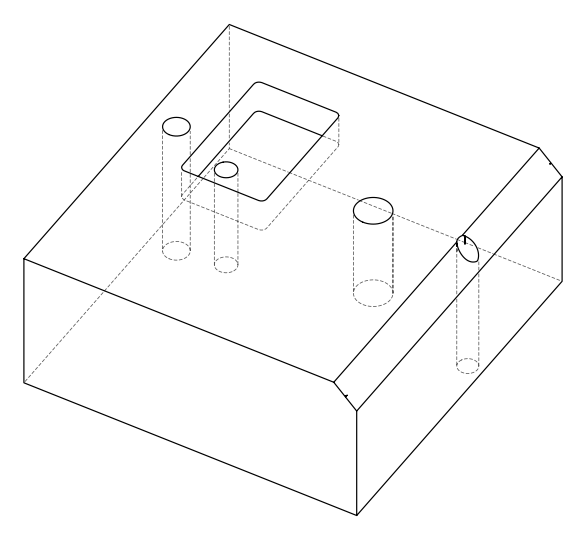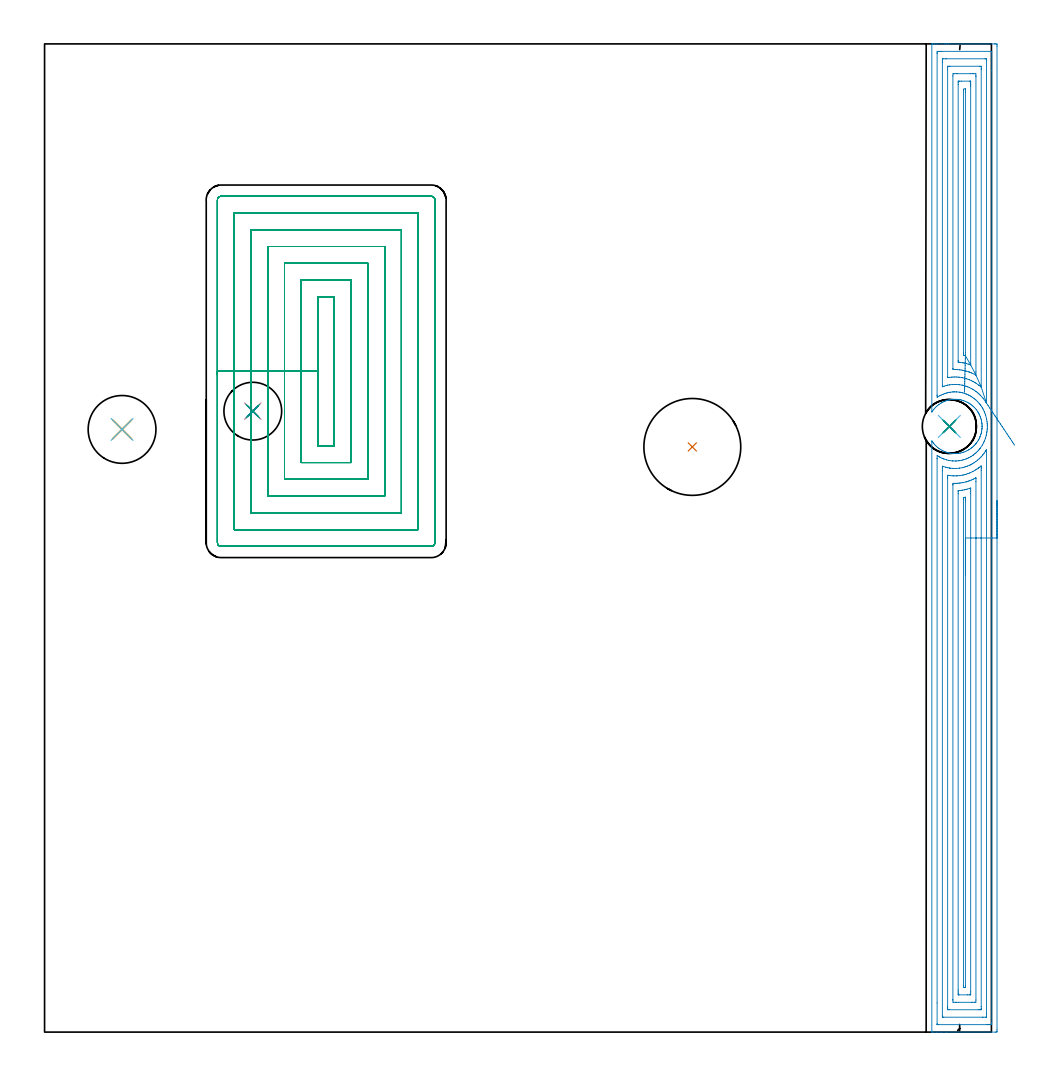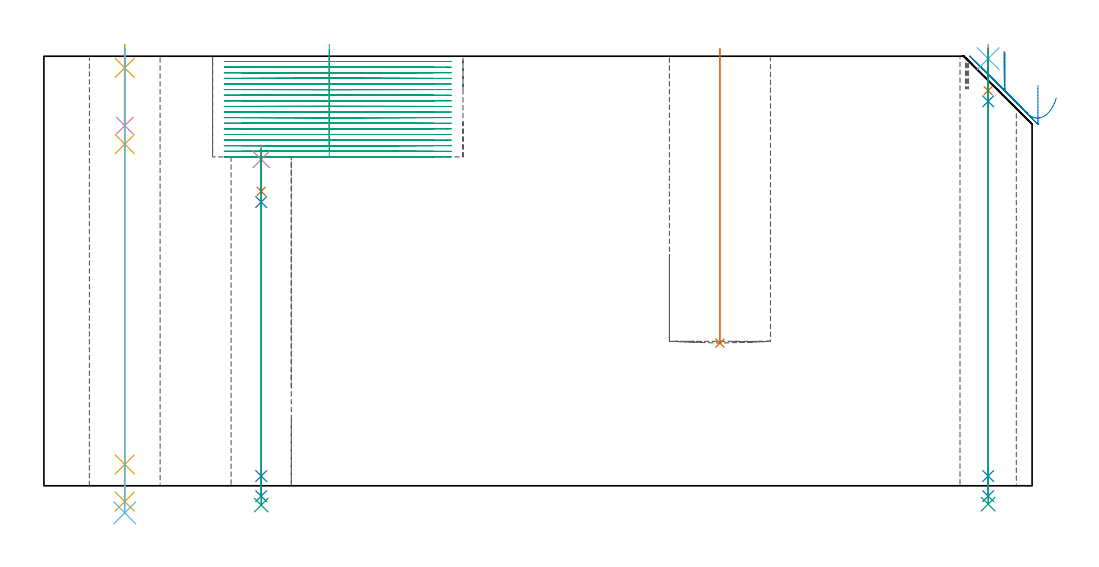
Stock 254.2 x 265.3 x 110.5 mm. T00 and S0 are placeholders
(PLAN: 15 operations, 12 tool changes, 70 min)
(1 INDEXABLE_INSERT_DRILL_BLIND_HOLE_FROM_SOLID | STEP1POCKET | NXT0302_023 | 0.3 min | 39000 mm3)
(2 AREA_MILL | FG_CHAMFER_SURFACE | UGT0205_001 | 14.78 min | 40595 mm3)
(3 MILL_RECTANGULAR_POCKET | POCKET_RECTANGULAR_STRAIGHT | NXT0201_008 | Follow Part, ap 1.5, ae 75% | 51.84 min | 166480 mm3)
(4 SPOT_DRILL | STEP1HOLE | NXT0321_9005460120000 | 0.04 min | 5 mm3)
(5 SPOT_DRILL_1 | STEP1HOLE_1 | NXT0321_9005460120000 | 0.05 min | 175 mm3)
(6 SPOT_DRILL_2 | STEP1HOLE_2 | NXT0321_9005460120000 | 0.03 min | 0 mm3)
(7 DRILL_BLIND_HOLE_INTO_CENTER | STEP1HOLE | NXT0301_030 | 0.05 min | 213 mm3)
(8 GUN_DRILL_THROUGH_HOLE | STEP1HOLE | UGT0307_001 | 0.42 min | 1492 mm3)
(9 SPADE_DRILL_TO_ENLARGE_THROUGH_HOLE | STEP1HOLE | UGT0306_006 | 0.37 min | 14237 mm3)
(10 DRILL_BLIND_HOLE_INTO_CENTER_1 | STEP1HOLE_1 | UGT0301_229 | 0.08 min | 1528 mm3)
(11 GUN_DRILL_THROUGH_HOLE_1 | STEP1HOLE_1 | UGT0307_008 | 0.57 min | 9005 mm3)
(12 DRILL_TO_ENLARGE_THROUGH_HOLE | STEP1HOLE_1 | UGT0301_251 | 0.48 min | 18006 mm3)
(13 DRILL_BLIND_HOLE_INTO_CENTER_2 | STEP1HOLE_2 | NXT0301_030 | 0.05 min | 61 mm3)
(14 GUN_DRILL_THROUGH_HOLE_2 | STEP1HOLE_2 | UGT0307_001 | 0.52 min | 1989 mm3)
(15 SPADE_DRILL_TO_ENLARGE_THROUGH_HOLE_1 | STEP1HOLE_2 | UGT0306_005 | 0.47 min | 15180 mm3)
(TOOL NXT0302_023 | Index. Insert Drill 26mm [880-D2600L32-05] | D26 PA176 FL130 Z2)
(TOOL UGT0205_001 | Chamfer Mill 20 x 3 x 45 deg. | D20 FL50 Z2)
(TOOL NXT0201_008 | ENDMILL 6mm [2P460-0600-NA 1630] | D6 FL26 Z6)
(TOOL NXT0321_9005460120000 | NC Spot Drill, 142deg, 12mm, Carbide, Uncoated | D12 PA142 FL30 Z2)
(TOOL NXT0301_030 | Carbide Drill 5.9mm [860.1-0590-018A1-MM 2214] | D5.9 PA140 FL28 Z2)
(TOOL UGT0307_001 | Gun Drill 5 mm | D5 PA130 FL24 Z1)
(TOOL UGT0306_006 | Spade Drill 15.5mm | D15.5 PA132 FL10 Z2)
(TOOL UGT0301_229 | Twist Drill 11.9 mm | D11.9 PA118 FL100 Z2)
(TOOL UGT0307_008 | Gun Drill 11 mm | D11 PA130 FL24 Z1)
(TOOL UGT0301_251 | Twist Drill 18.2 mm | D18.2 PA118 FL135 Z2)
(TOOL UGT0306_005 | Spade Drill 14.5mm | D14.5 PA132 FL10 Z2)
(OP 1 INDEXABLE_INSERT_DRILL_BLIND_HOLE_FROM_SOLID)
G17 G21 G94 G90
T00 M6
G54
G17 G0 G90 X173.9 Y157.1 S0 M3
G43 Z120.5 H1
G94 G81 G98 Z36.7 F250. R112.5
G80
M5
M2
(OP 2 AREA_MILL)
G17 G21 G94 G90
T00 M6
G54
G17 G0 G90 X255.7 Y142.65 S1061 M3
G43 Z120.5 H0
Z103.
G94 G1 Y142.612 Z102.128 F250.
Y142.498 Z101.264
Y142.309 Z100.412
Y142.047 Z99.58
Y141.713 Z98.774
Y141.31 Z98.
Y140.842 Z97.264
Y140.31 Z96.572
Y139.721 Z95.929
Y139.078 Z95.34
Y138.386 Z94.809
Y137.65 Z94.34
Y136.876 Z93.937
Y136.07 Z93.603
Y135.238 Z93.341
Y134.387 Z93.152
Y133.522 Z93.038
Y132.65 Z93.
X255.699 Y0.602 Z93.001
X255.696 Y0.193 Z93.002
X255.692 Y0.01 Z93.005
X255.293 Y0. Z93.404
X242.12 Z106.575
X240.67 Z108.027
X239.485 Z109.21
X238.484 Z110.215
X238.342 Z110.351
X238.301 Y0.002 Z110.391
X238.202 Y0.01 Z110.488
X238.2 Y0.156 Z110.5
Y158.524
X238.203 Y158.718 Z110.489
X238.283 Y158.615 Z110.414
X238.305 Y158.585 Z110.393
X238.35 Y158.524 Z110.35
X238.628 Y158.139 Z110.072
X238.906 Y157.804 Z109.794
X239.199 Y157.483 Z109.501
X239.441 Y157.245 Z109.259
X239.761 Y156.972 Z108.939
X240.092 Y156.718 Z108.608
X240.631 Y156.35 Z108.069
X240.985 Y156.156 Z107.715
X241.428 Y155.943 Z107.272
X241.878 Y155.759 Z106.822
X242.322 Y155.611 Z106.378
X242.771 Y155.488 Z105.929
X242.91 Y155.456 Z105.79
X243.286 Y155.393 Z105.414
X243.664 Y155.345 Z105.036
X244.11 Y155.314 Z104.59
X244.557 Y155.31 Z104.143
X245.004 Y155.333 Z103.696
X245.45 Y155.385 Z103.25
X245.889 Y155.456 Z102.811
X246.343 Y155.572 Z102.357
X246.792 Y155.712 Z101.908
X247.236 Y155.883 Z101.464
X247.686 Y156.093 Z101.014
X248.129 Y156.326 Z100.571
X248.172 Y156.35 Z100.528
X248.602 Y156.643 Z100.097
X248.731 Y156.74 Z99.969
X248.968 Y156.92 Z99.725
X249.019 Y156.959 Z99.675
X249.288 Y157.186 Z99.41
X249.357 Y157.245 Z99.341
X249.43 Y157.318 Z99.267
X249.585 Y157.473 Z99.11
X249.641 Y157.528 Z99.056
X249.727 Y157.62 Z98.973
X249.914 Y157.824 Z98.784
X250.024 Y157.96 Z98.672
X250.171 Y158.139 Z98.527
X250.48 Y158.581 Z98.218
X250.726 Y158.97 Z97.972
X250.766 Y159.034 Z97.932
X250.791 Y159.079 Z97.908
X250.807 Y159.108 Z97.891
X251.005 Y159.515 Z97.692
X251.081 Y159.689 Z97.617
X251.155 Y159.863 Z97.54
X251.184 Y159.928 Z97.513
X251.342 Y160.373 Z97.356
X251.451 Y160.755 Z97.246
X251.471 Y160.822 Z97.227
X251.568 Y161.268 Z97.131
X251.573 Y161.297 Z97.127
X251.638 Y161.717 Z97.062
X251.672 Y162.093 Z97.025
X251.679 Y162.163 Z97.019
X251.695 Y162.541 Z97.003
X251.698 Y162.618 Z97.001
X251.69 Y162.736 Z97.003
X251.676 Y163.059 Z97.019
X251.639 Y163.453 Z97.059
X251.634 Y163.505 Z97.064
X251.561 Y163.965 Z97.137
X251.465 Y164.4 Z97.231
X251.335 Y164.849 Z97.363
X251.216 Y165.184 Z97.483
X251.177 Y165.294 Z97.523
X251. Y165.696 Z97.697
X250.929 Y165.844 Z97.771
X250.902 Y165.899 Z97.798
X250.807 Y166.092 Z97.891
X250.755 Y166.188 Z97.944
X250.699 Y166.282 Z98.
X250.616 Y166.418 Z98.082
X250.527 Y166.554 Z98.171
X250.469 Y166.643 Z98.229
X250.155 Y167.083 Z98.544
X249.914 Y167.377 Z98.784
X249.63 Y167.684 Z99.069
X249.585 Y167.729 Z99.114
X249.333 Y167.977 Z99.366
X249.146 Y168.137 Z99.554
X249.022 Y168.241 Z99.677
X248.706 Y168.476 Z99.991
X248.584 Y168.569 Z100.115
X248.431 Y168.672 Z100.269
X248.135 Y168.872 Z100.565
X247.686 Y169.108 Z101.014
X247.236 Y169.317 Z101.464
X246.792 Y169.488 Z101.908
X246.343 Y169.631 Z102.357
X246.065 Y169.704 Z102.635
X245.784 Y169.766 Z102.916
X245.45 Y169.817 Z103.25
X245.004 Y169.867 Z103.696
X244.557 Y169.89 Z104.143
X244.11 Y169.886 Z104.59
X243.664 Y169.851 Z105.036
X243.016 Y169.766 Z105.684
X242.771 Y169.711 Z105.929
X242.322 Y169.589 Z106.378
X241.878 Y169.441 Z106.822
X241.428 Y169.257 Z107.272
X240.985 Y169.045 Z107.715
X240.668 Y168.872 Z108.032
X240.092 Y168.482 Z108.608
X239.774 Y168.239 Z108.926
X239.466 Y167.977 Z109.234
X239.199 Y167.716 Z109.501
X238.914 Y167.407 Z109.786
X238.645 Y167.083 Z110.055
X238.306 Y166.615 Z110.394
X238.265 Y166.554 Z110.435
X238.241 Y166.524 Z110.458
X238.205 Y166.483 Z110.492
X238.2 Y166.554 Z110.5
Y265.144
X238.202 Y265.29 Z110.488
X238.34 Y265.298 Z110.352
X238.484 Y265.3 Z110.215
X238.871 Z109.829
X239.485 Z109.21
X241.548 Z107.149
X242.12 Z106.575
X242.712 Z105.983
X255.008 Z93.689
X255.293 Y265.297 Z93.404
X255.692 Y265.29 Z93.005
X255.696 Y265.107 Z93.002
X255.699 Y264.698 Z93.001
X255.7 Y132.65 Z93.
X254.286 Z94.414
X254.285 Y2.519 Z94.415
X254.284 Y2.387 Z94.416
X254.279 Y2.016 Z94.421
X253.913 Y2.005 Z94.787
X253.537 Y2.002 Z95.163
X253.039 Y2. Z95.661
X239.865 Z108.835
X239.688 Y2.002 Z109.012
X239.661 Y2.004 Z109.039
X239.633 Y2.01 Z109.067
X239.621 Y2.015 Z109.079
X239.62 Y2.036 Z109.08
X239.615 Y2.254 Z109.085
X239.614 Y7.832 Z109.086
X239.615 Y153.931 Z109.085
X239.616 Y154.063 Z109.084
X239.624 Y154.814 Z109.076
X240.171 Y154.468 Z108.529
X240.363 Y154.362 Z108.337
X240.952 Y154.063 Z107.748
X241.241 Y153.941 Z107.459
X241.442 Y153.86 Z107.258
X242.12 Y153.639 Z106.58
X242.682 Y153.492 Z106.018
X242.998 Y153.437 Z105.702
X243.703 Y153.347 Z104.997
X243.876 Y153.338 Z104.824
X244.608 Y153.319 Z104.092
X244.754 Y153.327 Z103.946
X245.423 Y153.384 Z103.277
X245.633 Y153.411 Z103.067
X246.179 Y153.508 Z102.521
X246.511 Y153.593 Z102.189
X246.87 Y153.698 Z101.83
X247.389 Y153.878 Z101.311
X247.523 Y153.927 Z101.177
X247.846 Y154.063 Z100.854
X248.132 Y154.2 Z100.568
X248.267 Y154.269 Z100.433
X248.692 Y154.494 Z100.008
X249.146 Y154.797 Z99.554
X249.238 Y154.861 Z99.462
X249.367 Y154.955 Z99.333
X249.738 Y155.246 Z98.962
X250.024 Y155.489 Z98.676
X250.21 Y155.659 Z98.49
X250.403 Y155.848 Z98.297
X250.646 Y156.108 Z98.054
X250.902 Y156.4 Z97.798
X251.053 Y156.586 Z97.647
X251.173 Y156.74 Z97.527
X251.78 Y157.636 Z96.92
X252.083 Y158.217 Z96.617
X252.227 Y158.524 Z96.473
X252.36 Y158.828 Z96.34
X252.585 Y159.416 Z96.115
X252.597 Y159.448 Z96.103
X252.605 Y159.471 Z96.095
X252.659 Y159.644 Z96.041
X252.8 Y160.165 Z95.9
X252.832 Y160.309 Z95.868
X252.952 Y160.902 Z95.748
X252.999 Y161.201 Z95.701
X253.055 Y161.69 Z95.645
X253.087 Y162.093 Z95.613
X253.105 Y162.532 Z95.595
X253.092 Y162.985 Z95.608
X253.059 Y163.471 Z95.641
X253.018 Y163.878 Z95.682
X252.916 Y164.508 Z95.784
X252.859 Y164.77 Z95.841
X252.659 Y165.555 Z96.041
X252.627 Y165.662 Z96.073
X252.611 Y165.71 Z96.089
X252.422 Y166.22 Z96.278
X252.281 Y166.554 Z96.419
X251.941 Y167.283 Z96.759
X251.85 Y167.446 Z96.85
X251.78 Y167.563 Z96.92
X251.479 Y168.031 Z97.221
X251.262 Y168.339 Z97.438
X251.109 Y168.546 Z97.591
X250.902 Y168.801 Z97.798
X250.517 Y169.231 Z98.183
X250.024 Y169.712 Z98.676
X249.803 Y169.899 Z98.897
X249.523 Y170.123 Z99.177
X249.146 Y170.395 Z99.554
X248.935 Y170.539 Z99.765
X248.728 Y170.676 Z99.972
X248.431 Y170.849 Z100.269
X248.267 Y170.935 Z100.433
X248.215 Y170.962 Z100.485
X248.109 Y171.015 Z100.591
X247.612 Y171.234 Z101.088
X247.389 Y171.321 Z101.311
X246.92 Y171.492 Z101.78
X246.511 Y171.611 Z102.189
X246.171 Y171.695 Z102.529
X245.761 Y171.777 Z102.939
X245.633 Y171.793 Z103.067
X244.783 Y171.879 Z103.917
X244.754 Z103.946
X244.325 Y171.878 Z104.375
X243.912 Y171.871 Z104.788
X243.876 Y171.868 Z104.824
X243.12 Y171.784 Z105.58
X242.998 Y171.764 Z105.702
X242.657 Y171.7 Z106.043
X242.388 Y171.635 Z106.312
X242.12 Y171.561 Z106.58
X241.711 Y171.43 Z106.989
X241.241 Y171.253 Z107.459
X241.074 Y171.185 Z107.626
X240.693 Y171.015 Z108.007
X240.473 Y170.904 Z108.227
X240.363 Y170.845 Z108.337
X239.621 Y170.419 Z109.079
X239.616 Y170.883 Z109.084
X239.615 Y171.015 Z109.085
Y262.781
X239.616 Y262.913 Z109.084
X239.621 Y263.284 Z109.079
X239.987 Y263.295 Z108.713
X240.363 Y263.298 Z108.337
X240.861 Y263.3 Z107.839
X254.035 Z94.665
X254.212 Y263.298 Z94.488
X254.239 Y263.296 Z94.461
X254.267 Y263.29 Z94.433
X254.279 Y263.285 Z94.421
X254.28 Y263.264 Z94.42
X254.285 Y263.046 Z94.415
X254.286 Y258.106 Z94.414
Y132.65
X252.871 Z95.829
Y4.847
X252.869 Y4.171 Z95.831
X252.867 Y4.063 Z95.833
X252.865 Y4.018 Z95.835
X252.819 Y4.009 Z95.881
X252.659 Y4.005 Z96.041
X251.948 Y4. Z96.752
X251.78 Z96.92
X241.409 Y4.001 Z107.291
X241.241 Y4.004 Z107.459
X241.074 Y4.01 Z107.626
X241.035 Y4.012 Z107.665
X241.033 Y4.042 Z107.667
X241.03 Y4.099 Z107.67
X241.029 Y4.171 Z107.671
X241.028 Y4.387 Z107.672
X241.029 Y150.711 Z107.671
X241.03 Y151.387 Z107.67
X241.031 Y151.6 Z107.669
X241.036 Y151.818 Z107.664
X241.044 Y151.927 Z107.656
X241.112 Y151.907 Z107.588
X241.241 Y151.866 Z107.459
X241.835 Y151.675 Z106.865
X242.12 Y151.602 Z106.58
X242.505 Y151.508 Z106.195
X242.959 Y151.426 Z105.741
X242.998 Y151.42 Z105.702
X243.269 Y151.387 Z105.431
X243.876 Y151.333 Z104.824
X243.933 Y151.329 Z104.767
X244.754 Y151.323 Z103.946
X244.816 Y151.324 Z103.884
X245.578 Y151.387 Z103.122
X245.627 Y151.393 Z103.073
X245.633 Y151.394 Z103.067
X246.373 Y151.526 Z102.327
X246.511 Y151.56 Z102.189
X247.067 Y151.714 Z101.633
X247.389 Y151.819 Z101.311
X247.726 Y151.937 Z100.974
X248.267 Y152.157 Z100.433
X248.351 Y152.193 Z100.349
X248.536 Y152.279 Z100.164
X248.937 Y152.491 Z99.763
X249.146 Y152.606 Z99.554
X249.489 Y152.822 Z99.211
X250.024 Y153.182 Z98.676
X250.511 Y153.569 Z98.189
X250.902 Y153.905 Z97.798
X250.985 Y153.979 Z97.715
X251.071 Y154.063 Z97.629
X251.42 Y154.429 Z97.28
X251.78 Y154.825 Z96.92
X251.84 Y154.894 Z96.86
X251.89 Y154.955 Z96.81
X252.222 Y155.399 Z96.478
X252.531 Y155.848 Z96.169
X252.583 Y155.925 Z96.117
X252.659 Y156.037 Z96.041
X252.782 Y156.219 Z95.918
X252.835 Y156.295 Z95.865
X252.866 Y156.336 Z95.834
X252.867 Y156.322 Z95.833
X252.87 Y156.208 Z95.83
X252.871 Y156.064 Z95.829
Y155.848
Y132.65
X251.457 Z97.243
Y6.848
X251.456 Y6.285 Z97.244
X251.453 Y6.096 Z97.247
X251.45 Y6.03 Z97.25
X251.445 Y6.009 Z97.255
X251.423 Y6.007 Z97.277
X251.319 Y6.004 Z97.381
X250.902 Y6. Z97.798
X250.858 Z97.842
X242.954 Z105.746
X242.579 Y6.006 Z106.121
X242.486 Y6.01 Z106.214
X242.449 Y6.013 Z106.251
X242.447 Y6.044 Z106.253
X242.445 Y6.125 Z106.255
X242.443 Y6.519 Z106.257
Y6.848
Y148.71
X242.445 Y149.272 Z106.255
X242.448 Y149.461 Z106.252
X242.45 Y149.483 Z106.25
X242.47 Z106.23
X242.523 Y149.479 Z106.177
X243.204 Y149.392 Z105.496
X243.876 Y149.338 Z104.824
X244.145 Y149.329 Z104.555
X244.754 Y149.327 Z103.946
X245.011 Y149.341 Z103.689
X245.633 Y149.397 Z103.067
X245.814 Y149.418 Z102.886
X246.511 Y149.537 Z102.189
X246.832 Y149.602 Z101.868
X247.268 Y149.725 Z101.432
X247.389 Y149.763 Z101.311
X247.928 Y149.947 Z100.772
X248.267 Y150.077 Z100.433
X248.558 Y150.199 Z100.142
X249.146 Y150.464 Z99.554
X249.166 Y150.474 Z99.534
X249.207 Y150.494 Z99.493
X249.735 Y150.788 Z98.965
X250.024 Y150.97 Z98.676
X250.273 Y151.134 Z98.427
X250.643 Y151.387 Z98.057
X250.792 Y151.498 Z97.908
X250.902 Y151.583 Z97.798
X251.29 Y151.885 Z97.41
X251.366 Y151.942 Z97.334
X251.451 Y151.999 Z97.249
X251.453 Y151.899 Z97.247
X251.456 Y151.716 Z97.244
X251.457 Y151.387 Z97.243
Y150.823
Y132.65
X250.043 Z98.657
X250.042 Y8.613 Z98.658
X250.024 Y8.01 Z98.676
X249.764 Y8.004 Z98.936
X249.146 Y8.001 Z99.554
X248.889 Y8. Z99.811
X245.376 Z103.324
X244.754 Y8.001 Z103.946
X244.497 Y8.002 Z104.203
X243.876 Y8.01 Z104.824
X243.858 Y8.632 Z104.842
X243.857 Y8.651 Z104.843
X243.858 Y146.925 Z104.842
Y146.944
X243.876 Y147.318 Z104.824
X244.364 Y147.322 Z104.336
X244.754 Y147.327 Z103.946
X245.21 Y147.355 Z103.49
X245.633 Y147.394 Z103.067
X246.006 Y147.438 Z102.694
X246.511 Y147.522 Z102.189
X246.758 Y147.567 Z101.942
X247.389 Y147.72 Z101.311
X247.465 Y147.74 Z101.235
X247.736 Y147.818 Z100.964
X248.134 Y147.954 Z100.566
X248.267 Y148.004 Z100.433
X248.768 Y148.201 Z99.932
X249.146 Y148.366 Z99.554
X249.379 Y148.473 Z99.321
X249.868 Y148.71 Z98.832
X249.974 Y148.761 Z98.726
X250.024 Y148.783 Z98.676
X250.039 Y148.71 Z98.661
X250.041 Y148.693 Z98.659
X250.043 Y147.818 Z98.657
Y132.65
X248.629 Z100.071
X248.628 Y10.942 Z100.072
X248.626 Y10.417 Z100.074
X248.622 Y10.056 Z100.078
X248.62 Y10.01 Z100.08
X248.574 Y10.007 Z100.126
X248.472 Y10.003 Z100.228
X248.267 Y10.001 Z100.433
X247.799 Y10. Z100.901
X245.496 Y10.001 Z103.204
X245.387 Y10.003 Z103.313
X245.314 Y10.007 Z103.386
X245.278 Y10.01 Z103.422
X245.277 Y10.05 Z103.423
X245.273 Y10.417 Z103.427
X245.271 Y10.783 Z103.429
Y11.309
Y144.616
X245.274 Y145.141 Z103.426
X245.277 Y145.323 Z103.423
X245.278 Y145.338 Z103.422
X245.302 Y145.344 Z103.398
X245.351 Y145.353 Z103.349
X246.201 Y145.456 Z102.499
X246.511 Y145.507 Z102.189
X246.951 Y145.586 Z101.749
X247.389 Y145.693 Z101.311
X247.656 Y145.763 Z101.044
X248.267 Y145.943 Z100.433
X248.336 Y145.964 Z100.364
X248.546 Y146.033 Z100.154
X248.582 Y146.036 Z100.118
X248.622 Y146.033 Z100.078
X248.625 Y145.863 Z100.075
X248.627 Y145.667 Z100.073
X248.629 Y145.141 Z100.071
Y144.616
Y132.65
X247.215 Z101.485
X247.214 Y12.379 Z101.486
X247.213 Y12.201 Z101.487
X247.21 Y12.067 Z101.49
X247.207 Y12.01 Z101.493
X247.147 Y12.006 Z101.553
X247.049 Y12.003 Z101.651
X246.706 Y12.002 Z101.994
X246.698 Y12.009 Z102.002
X246.692 Y12.017 Z102.008
X246.687 Y12.201 Z102.013
X246.686 Y12.378 Z102.014
Y143.002
Y143.178
X246.69 Y143.357 Z102.01
X246.692 Y143.403 Z102.008
X247.16 Y143.589 Z101.54
X247.195 Y143.596 Z101.505
X247.208 Y143.593 Z101.492
X247.211 Y143.537 Z101.489
X247.213 Y143.357 Z101.487
X247.215 Y142.819 Z101.485
Y142.642
Y132.65
Y131.778 Z101.523
Y130.914 Z101.637
Y130.062 Z101.826
Y129.23 Z102.088
Y128.424 Z102.422
Y127.65 Z102.825
Y126.914 Z103.294
Y126.222 Z103.825
Y125.579 Z104.414
Y124.99 Z105.057
Y124.459 Z105.75
Y123.99 Z106.485
Y123.587 Z107.259
Y123.253 Z108.065
Y122.991 Z108.897
Y122.802 Z109.749
Y122.688 Z110.614
Y122.65 Z111.485
G0 X260.422 Y157.563 Z99.718
G1 X260.169 Y157.943 Z98.974
X259.88 Y158.375 Z98.274
X259.558 Y158.856 Z97.621
X259.206 Y159.383 Z97.021
X258.827 Y159.951 Z96.479
X258.422 Y160.556 Z95.998
X257.996 Y161.194 Z95.582
X257.551 Y161.859 Z95.235
X257.091 Y162.547 Z94.959
X256.62 Y163.253 Z94.757
X256.14 Y163.97 Z94.628
X255.657 Y164.694 Z94.576
X255.172 Y165.419 Z94.6
X254.69 Y166.14 Z94.699
X254.216 Y166.851 Z94.874
X253.751 Y167.546 Z95.123
X253.3 Y168.22 Z95.443
X252.866 Y168.869 Z95.834
X252.769 Y169.015 Z95.931
X252.659 Y169.182 Z96.041
X252.568 Y169.323 Z96.132
X251.983 Y170.123 Z96.717
X251.78 Y170.369 Z96.92
X251.178 Y171.015 Z97.522
X250.902 Y171.285 Z97.798
X250.579 Y171.574 Z98.121
X250.165 Y171.907 Z98.535
X250.024 Y172.011 Z98.676
X249.67 Y172.267 Z99.03
X249.276 Y172.52 Z99.424
X249.146 Y172.595 Z99.554
X248.772 Y172.8 Z99.928
X248.267 Y173.036 Z100.433
X247.855 Y173.218 Z100.845
X247.389 Y173.383 Z101.311
X246.566 Y173.636 Z102.134
X246.511 Y173.65 Z102.189
X246.33 Y173.692 Z102.37
X245.633 Y173.797 Z103.067
X245.513 Y173.813 Z103.187
X244.754 Y173.872 Z103.946
X244.572 Y173.877 Z104.128
X243.876 Y173.862 Z104.824
X243.718 Y173.853 Z104.982
X242.998 Y173.777 Z105.702
X242.923 Y173.768 Z105.777
X242.469 Y173.692 Z106.231
X242.188 Y173.622 Z106.512
X242.12 Y173.603 Z106.58
X241.512 Y173.417 Z107.188
X241.241 Y173.329 Z107.459
X241.107 Y173.284 Z107.593
X241.048 Y173.267 Z107.652
X241.037 Y173.266 Z107.663
X241.034 Y173.281 Z107.666
X241.031 Y173.332 Z107.669
X241.029 Y173.476 Z107.671
Y260.453
X241.031 Y261.129 Z107.669
X241.033 Y261.237 Z107.667
X241.035 Y261.282 Z107.665
X241.081 Y261.291 Z107.619
X241.241 Y261.295 Z107.459
X241.952 Y261.3 Z106.748
X242.12 Z106.58
X252.491 Y261.299 Z96.209
X252.659 Y261.296 Z96.041
X252.826 Y261.29 Z95.874
X252.865 Y261.288 Z95.835
X252.867 Y261.258 Z95.833
X252.87 Y261.201 Z95.83
X252.871 Y261.129 Z95.829
Y260.913
Y169.015
X252.87 Y168.942 Z95.83
X252.868 Y168.886 Z95.832
X252.866 Y168.869 Z95.834
X251.453 Y173.195 Z97.247
X251.407 Y173.223 Z97.293
X251.218 Y173.371 Z97.482
X250.902 Y173.618 Z97.798
X250.805 Y173.692 Z97.895
X250.024 Y174.232 Z98.676
X249.817 Y174.368 Z98.883
X249.436 Y174.584 Z99.264
X249.146 Y174.731 Z99.554
X248.865 Y174.869 Z99.835
X248.267 Y175.127 Z100.433
X247.446 Y175.419 Z101.254
X247.389 Y175.436 Z101.311
X247.253 Y175.476 Z101.447
X246.511 Y175.666 Z102.189
X246.283 Y175.708 Z102.417
X245.633 Y175.8 Z103.067
X245.279 Y175.835 Z103.421
X244.754 Y175.872 Z103.946
X244.363 Y175.874 Z104.337
X243.876 Y175.863 Z104.824
X243.522 Y175.836 Z105.178
X242.998 Y175.78 Z105.702
X242.73 Y175.749 Z105.97
X242.574 Y175.728 Z106.126
X242.475 Y175.716 Z106.225
X242.452 Y175.714 Z106.248
X242.449 Y175.731 Z106.251
X242.447 Y175.768 Z106.253
X242.443 Y176.04 Z106.257
Y258.452
X242.444 Y259.015 Z106.256
X242.447 Y259.204 Z106.253
X242.45 Y259.27 Z106.25
X242.455 Y259.291 Z106.245
X242.477 Y259.293 Z106.223
X242.581 Y259.296 Z106.119
X242.998 Y259.3 Z105.702
X243.042 Z105.658
X250.946 Z97.754
X251.321 Y259.295 Z97.379
X251.414 Y259.29 Z97.286
X251.451 Y259.287 Z97.249
X251.453 Y259.256 Z97.247
X251.455 Y259.175 Z97.245
X251.457 Y258.781 Z97.243
Y258.452
Y173.41
X251.455 Y173.269 Z97.245
X251.453 Y173.195 Z97.247
X250.024 Y176.42 Z98.676
X249.935 Y176.458 Z98.765
X249.146 Y176.833 Z99.554
X248.845 Y176.967 Z99.855
X248.625 Y177.062 Z100.075
X248.366 Y177.161 Z100.334
X248.267 Y177.195 Z100.433
X248.075 Y177.261 Z100.625
X247.389 Y177.466 Z101.311
X247.105 Y177.55 Z101.595
X246.76 Y177.634 Z101.94
X246.511 Y177.679 Z102.189
X246.022 Y177.757 Z102.678
X245.633 Y177.803 Z103.067
X245.047 Y177.856 Z103.653
X244.754 Y177.872 Z103.946
X244.146 Y177.878 Z104.554
X243.876 Y177.883 Z104.824
X243.858 Y178.153 Z104.842
Y178.172
Y256.687
X243.876 Y257.29 Z104.824
X244.136 Y257.296 Z104.564
X244.754 Y257.299 Z103.946
X245.011 Y257.3 Z103.689
X248.523 Z100.177
X249.146 Y257.299 Z99.554
X249.403 Y257.298 Z99.297
X250.024 Y257.29 Z98.676
X250.042 Y256.668 Z98.658
X250.043 Y256.649 Z98.657
Y177.242
X250.024 Y176.42 Z98.676
X248.621 Y179.142 Z100.079
X248.613 Z100.087
X248.557 Y179.157 Z100.143
X247.98 Y179.337 Z100.72
X247.389 Y179.501 Z101.311
X246.799 Y179.645 Z101.901
X246.511 Y179.692 Z102.189
X245.767 Y179.801 Z102.933
X245.633 Y179.816 Z103.067
X245.523 Y179.828 Z103.177
X245.347 Y179.85 Z103.353
X245.277 Y179.862 Z103.423
X245.275 Y179.886 Z103.425
X245.274 Y179.937 Z103.426
X245.272 Y180.304 Z103.428
Y254.358 Z103.429
X245.274 Y254.883 Z103.426
X245.278 Y255.244 Z103.422
X245.28 Y255.29 Z103.42
X245.325 Y255.293 Z103.375
X245.428 Y255.297 Z103.272
X245.633 Y255.299 Z103.067
X246.101 Y255.3 Z102.599
X248.404 Y255.299 Z100.296
X248.513 Y255.297 Z100.187
X248.586 Y255.293 Z100.114
X248.622 Y255.29 Z100.078
X248.623 Y255.25 Z100.077
X248.627 Y254.883 Z100.073
X248.628 Y254.517 Z100.072
X248.629 Y253.991 Z100.071
X248.628 Y179.571 Z100.072
X248.626 Y179.203 Z100.074
X248.623 Y179.155 Z100.077
X248.621 Y179.142 Z100.079
X247.208 Y181.599 Z101.492
X247.049 Y181.627 Z101.651
X246.994 Y181.64 Z101.706
X246.692 Y181.722 Z102.008
X246.687 Y182.26 Z102.013
X246.686 Y182.436 Z102.014
Y252.745
X246.687 Y252.92 Z102.013
X246.69 Y253.099 Z102.01
X246.692 Y253.138 Z102.008
X247.197 Y253.295 Z101.503
X247.202 Y253.29 Z101.498
X247.208 Y253.283 Z101.492
X247.211 Y253.099 Z101.489
X247.214 Y252.561 Z101.486
X247.215 Y252.384 Z101.485
Y182.437
X247.213 Y181.901 Z101.487
X247.211 Y181.722 Z101.489
X247.208 Y181.599 Z101.492
X247.187 Y180.729 Z101.551
X247.167 Y179.867 Z101.685
X247.147 Y179.02 Z101.893
X247.128 Y178.195 Z102.175
X247.109 Y177.397 Z102.528
X247.091 Y176.633 Z102.949
X247.074 Y175.909 Z103.434
X247.059 Y175.229 Z103.982
X247.044 Y174.6 Z104.586
X247.03 Y174.026 Z105.243
X247.018 Y173.512 Z105.947
X247.008 Y173.06 Z106.694
X246.999 Y172.676 Z107.477
X246.991 Y172.361 Z108.29
X246.986 Y172.118 Z109.128
X246.982 Y171.95 Z109.984
X246.98 Y171.856 Z110.851
X246.979 Y171.838 Z111.724
G0 Z120.5
M5
M2
(OP 3 MILL_RECTANGULAR_POCKET)
G17 G21 G94 G90
T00 M6
G54
G17 G0 G90 X73.4 Y193.982 S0 M3
G43 Z120.576 H1
Z113.576
G94 G1 Y177.4 Z109.133 F250.
Y157.4 F500.
X77.8
Y197.4
X73.4
Y177.4
X68.9
Y152.9
X82.3
Y201.9
X68.9
Y177.4
X64.4
Y148.4
X86.8
Y206.4
X64.4
Y177.4
X59.9
Y143.9
X91.3
Y210.9
X59.9
Y177.4
X55.4
Y139.4
X95.8
Y215.4
X55.4
Y177.4
X50.9
Y134.9
X100.3
Y219.9
X50.9
Y177.4
X46.4
Y131.4
G3 X47.4 Y130.4 R1.
G1 X103.8
G3 X104.8 Y131.4 R1.
G1 Y223.4
G3 X103.8 Y224.4 R1.
G1 X47.4
G3 X46.4 Y223.4 R1.
G1 Y177.4
Y176.4
G0 X73.4 Y193.982 Z112.133
G1 Y177.4 Z107.69 F250.
Y157.4 F500.
X77.8
Y197.4
X73.4
Y177.4
X68.9
Y152.9
X82.3
Y201.9
X68.9
Y177.4
X64.4
Y148.4
X86.8
Y206.4
X64.4
Y177.4
X59.9
Y143.9
X91.3
Y210.9
X59.9
Y177.4
X55.4
Y139.4
X95.8
Y215.4
X55.4
Y177.4
X50.9
Y134.9
X100.3
Y219.9
X50.9
Y177.4
X46.4
Y131.4
G3 X47.4 Y130.4 R1.
G1 X103.8
G3 X104.8 Y131.4 R1.
G1 Y223.4
G3 X103.8 Y224.4 R1.
G1 X47.4
G3 X46.4 Y223.4 R1.
G1 Y177.4
Y176.4
G0 X73.4 Y193.982 Z110.69
G1 Y177.4 Z106.247 F250.
Y157.4 F500.
X77.8
Y197.4
X73.4
Y177.4
X68.9
Y152.9
X82.3
Y201.9
X68.9
Y177.4
X64.4
Y148.4
X86.8
Y206.4
X64.4
Y177.4
X59.9
Y143.9
X91.3
Y210.9
X59.9
Y177.4
X55.4
Y139.4
X95.8
Y215.4
X55.4
Y177.4
X50.9
Y134.9
X100.3
Y219.9
X50.9
Y177.4
X46.4
Y131.4
G3 X47.4 Y130.4 R1.
G1 X103.8
G3 X104.8 Y131.4 R1.
G1 Y223.4
G3 X103.8 Y224.4 R1.
G1 X47.4
G3 X46.4 Y223.4 R1.
G1 Y177.4
Y176.4
G0 X73.4 Y193.982 Z109.247
G1 Y177.4 Z104.804 F250.
Y157.4 F500.
X77.8
Y197.4
X73.4
Y177.4
X68.9
Y152.9
X82.3
Y201.9
X68.9
Y177.4
X64.4
Y148.4
X86.8
Y206.4
X64.4
Y177.4
X59.9
Y143.9
X91.3
Y210.9
X59.9
Y177.4
X55.4
Y139.4
X95.8
Y215.4
X55.4
Y177.4
X50.9
Y134.9
X100.3
Y219.9
X50.9
Y177.4
X46.4
Y131.4
G3 X47.4 Y130.4 R1.
G1 X103.8
G3 X104.8 Y131.4 R1.
G1 Y223.4
G3 X103.8 Y224.4 R1.
G1 X47.4
G3 X46.4 Y223.4 R1.
G1 Y177.4
Y176.4
G0 X73.4 Y193.982 Z107.804
G1 Y177.4 Z103.36 F250.
Y157.4 F500.
X77.8
Y197.4
X73.4
Y177.4
X68.9
Y152.9
X82.3
Y201.9
X68.9
Y177.4
X64.4
Y148.4
X86.8
Y206.4
X64.4
Y177.4
X59.9
Y143.9
X91.3
Y210.9
X59.9
Y177.4
X55.4
Y139.4
X95.8
Y215.4
X55.4
Y177.4
X50.9
Y134.9
X100.3
Y219.9
X50.9
Y177.4
X46.4
Y131.4
G3 X47.4 Y130.4 R1.
G1 X103.8
G3 X104.8 Y131.4 R1.
G1 Y223.4
G3 X103.8 Y224.4 R1.
G1 X47.4
G3 X46.4 Y223.4 R1.
G1 Y177.4
Y176.4
G0 X73.4 Y193.982 Z106.36
G1 Y177.4 Z101.917 F250.
Y157.4 F500.
X77.8
Y197.4
X73.4
Y177.4
X68.9
Y152.9
X82.3
Y201.9
X68.9
Y177.4
X64.4
Y148.4
X86.8
Y206.4
X64.4
Y177.4
X59.9
Y143.9
X91.3
Y210.9
X59.9
Y177.4
X55.4
Y139.4
X95.8
Y215.4
X55.4
Y177.4
X50.9
Y134.9
X100.3
Y219.9
X50.9
Y177.4
X46.4
Y131.4
G3 X47.4 Y130.4 R1.
G1 X103.8
G3 X104.8 Y131.4 R1.
G1 Y223.4
G3 X103.8 Y224.4 R1.
G1 X47.4
G3 X46.4 Y223.4 R1.
G1 Y177.4
Y176.4
G0 X73.4 Y193.982 Z104.917
G1 Y177.4 Z100.474 F250.
Y157.4 F500.
X77.8
Y197.4
X73.4
Y177.4
X68.9
Y152.9
X82.3
Y201.9
X68.9
Y177.4
X64.4
Y148.4
X86.8
Y206.4
X64.4
Y177.4
X59.9
Y143.9
X91.3
Y210.9
X59.9
Y177.4
X55.4
Y139.4
X95.8
Y215.4
X55.4
Y177.4
X50.9
Y134.9
X100.3
Y219.9
X50.9
Y177.4
X46.4
Y131.4
G3 X47.4 Y130.4 R1.
G1 X103.8
G3 X104.8 Y131.4 R1.
G1 Y223.4
G3 X103.8 Y224.4 R1.
G1 X47.4
G3 X46.4 Y223.4 R1.
G1 Y177.4
Y176.4
G0 X73.4 Y193.982 Z103.474
G1 Y177.4 Z99.031 F250.
Y157.4 F500.
X77.8
Y197.4
X73.4
Y177.4
X68.9
Y152.9
X82.3
Y201.9
X68.9
Y177.4
X64.4
Y148.4
X86.8
Y206.4
X64.4
Y177.4
X59.9
Y143.9
X91.3
Y210.9
X59.9
Y177.4
X55.4
Y139.4
X95.8
Y215.4
X55.4
Y177.4
X50.9
Y134.9
X100.3
Y219.9
X50.9
Y177.4
X46.4
Y131.4
G3 X47.4 Y130.4 R1.
G1 X103.8
G3 X104.8 Y131.4 R1.
G1 Y223.4
G3 X103.8 Y224.4 R1.
G1 X47.4
G3 X46.4 Y223.4 R1.
G1 Y177.4
Y176.4
G0 X73.4 Y193.982 Z102.031
G1 Y177.4 Z97.588 F250.
Y157.4 F500.
X77.8
Y197.4
X73.4
Y177.4
X68.9
Y152.9
X82.3
Y201.9
X68.9
Y177.4
X64.4
Y148.4
X86.8
Y206.4
X64.4
Y177.4
X59.9
Y143.9
X91.3
Y210.9
X59.9
Y177.4
X55.4
Y139.4
X95.8
Y215.4
X55.4
Y177.4
X50.9
Y134.9
X100.3
Y219.9
X50.9
Y177.4
X46.4
Y131.4
G3 X47.4 Y130.4 R1.
G1 X103.8
G3 X104.8 Y131.4 R1.
G1 Y223.4
G3 X103.8 Y224.4 R1.
G1 X47.4
G3 X46.4 Y223.4 R1.
G1 Y177.4
Y176.4
G0 X73.4 Y193.982 Z100.588
G1 Y177.4 Z96.145 F250.
Y157.4 F500.
X77.8
Y197.4
X73.4
Y177.4
X68.9
Y152.9
X82.3
Y201.9
X68.9
Y177.4
X64.4
Y148.4
X86.8
Y206.4
X64.4
Y177.4
X59.9
Y143.9
X91.3
Y210.9
X59.9
Y177.4
X55.4
Y139.4
X95.8
Y215.4
X55.4
Y177.4
X50.9
Y134.9
X100.3
Y219.9
X50.9
Y177.4
X46.4
Y131.4
G3 X47.4 Y130.4 R1.
G1 X103.8
G3 X104.8 Y131.4 R1.
G1 Y223.4
G3 X103.8 Y224.4 R1.
G1 X47.4
G3 X46.4 Y223.4 R1.
G1 Y177.4
Y176.4
G0 X73.4 Y193.982 Z99.145
G1 Y177.4 Z94.702 F250.
Y157.4 F500.
X77.8
Y197.4
X73.4
Y177.4
X68.9
Y152.9
X82.3
Y201.9
X68.9
Y177.4
X64.4
Y148.4
X86.8
Y206.4
X64.4
Y177.4
X59.9
Y143.9
X91.3
Y210.9
X59.9
Y177.4
X55.4
Y139.4
X95.8
Y215.4
X55.4
Y177.4
X50.9
Y134.9
X100.3
Y219.9
X50.9
Y177.4
X46.4
Y131.4
G3 X47.4 Y130.4 R1.
G1 X103.8
G3 X104.8 Y131.4 R1.
G1 Y223.4
G3 X103.8 Y224.4 R1.
G1 X47.4
G3 X46.4 Y223.4 R1.
G1 Y177.4
Y176.4
G0 X73.4 Y193.982 Z97.702
G1 Y177.4 Z93.259 F250.
Y157.4 F500.
X77.8
Y197.4
X73.4
Y177.4
X68.9
Y152.9
X82.3
Y201.9
X68.9
Y177.4
X64.4
Y148.4
X86.8
Y206.4
X64.4
Y177.4
X59.9
Y143.9
X91.3
Y210.9
X59.9
Y177.4
X55.4
Y139.4
X95.8
Y215.4
X55.4
Y177.4
X50.9
Y134.9
X100.3
Y219.9
X50.9
Y177.4
X46.4
Y131.4
G3 X47.4 Y130.4 R1.
G1 X103.8
G3 X104.8 Y131.4 R1.
G1 Y223.4
G3 X103.8 Y224.4 R1.
G1 X47.4
G3 X46.4 Y223.4 R1.
G1 Y177.4
Y176.4
G0 X73.4 Y193.982 Z96.259
G1 Y177.4 Z91.816 F250.
Y157.4 F500.
X77.8
Y197.4
X73.4
Y177.4
X68.9
Y152.9
X82.3
Y201.9
X68.9
Y177.4
X64.4
Y148.4
X86.8
Y206.4
X64.4
Y177.4
X59.9
Y143.9
X91.3
Y210.9
X59.9
Y177.4
X55.4
Y139.4
X95.8
Y215.4
X55.4
Y177.4
X50.9
Y134.9
X100.3
Y219.9
X50.9
Y177.4
X46.4
Y131.4
G3 X47.4 Y130.4 R1.
G1 X103.8
G3 X104.8 Y131.4 R1.
G1 Y223.4
G3 X103.8 Y224.4 R1.
G1 X47.4
G3 X46.4 Y223.4 R1.
G1 Y177.4
Y176.4
G0 X73.4 Y193.982 Z94.816
G1 Y177.4 Z90.372 F250.
Y157.4 F500.
X77.8
Y197.4
X73.4
Y177.4
X68.9
Y152.9
X82.3
Y201.9
X68.9
Y177.4
X64.4
Y148.4
X86.8
Y206.4
X64.4
Y177.4
X59.9
Y143.9
X91.3
Y210.9
X59.9
Y177.4
X55.4
Y139.4
X95.8
Y215.4
X55.4
Y177.4
X50.9
Y134.9
X100.3
Y219.9
X50.9
Y177.4
X46.4
Y131.4
G3 X47.4 Y130.4 R1.
G1 X103.8
G3 X104.8 Y131.4 R1.
G1 Y223.4
G3 X103.8 Y224.4 R1.
G1 X47.4
G3 X46.4 Y223.4 R1.
G1 Y177.4
Y176.4
G0 X73.4 Y193.982 Z93.372
G1 Y177.4 Z88.929 F250.
Y157.4 F500.
X77.8
Y197.4
X73.4
Y177.4
X68.9
Y152.9
X82.3
Y201.9
X68.9
Y177.4
X64.4
Y148.4
X86.8
Y206.4
X64.4
Y177.4
X59.9
Y143.9
X91.3
Y210.9
X59.9
Y177.4
X55.4
Y139.4
X95.8
Y215.4
X55.4
Y177.4
X50.9
Y134.9
X100.3
Y219.9
X50.9
Y177.4
X46.4
Y131.4
G3 X47.4 Y130.4 R1.
G1 X103.8
G3 X104.8 Y131.4 R1.
G1 Y223.4
G3 X103.8 Y224.4 R1.
G1 X47.4
G3 X46.4 Y223.4 R1.
G1 Y177.4
Y176.4
G0 X73.4 Y193.982 Z91.929
G1 Y177.4 Z87.486 F250.
Y157.4 F500.
X77.8
Y197.4
X73.4
Y177.4
X68.9
Y152.9
X82.3
Y201.9
X68.9
Y177.4
X64.4
Y148.4
X86.8
Y206.4
X64.4
Y177.4
X59.9
Y143.9
X91.3
Y210.9
X59.9
Y177.4
X55.4
Y139.4
X95.8
Y215.4
X55.4
Y177.4
X50.9
Y134.9
X100.3
Y219.9
X50.9
Y177.4
X46.4
Y131.4
G3 X47.4 Y130.4 R1.
G1 X103.8
G3 X104.8 Y131.4 R1.
G1 Y223.4
G3 X103.8 Y224.4 R1.
G1 X47.4
G3 X46.4 Y223.4 R1.
G1 Y177.4
Y176.4
G0 X73.4 Y193.982 Z90.486
G1 Y177.4 Z86.043 F250.
Y157.4 F500.
X77.8
Y197.4
X73.4
Y177.4
X68.9
Y152.9
X82.3
Y201.9
X68.9
Y177.4
X64.4
Y148.4
X86.8
Y206.4
X64.4
Y177.4
X59.9
Y143.9
X91.3
Y210.9
X59.9
Y177.4
X55.4
Y139.4
X95.8
Y215.4
X55.4
Y177.4
X50.9
Y134.9
X100.3
Y219.9
X50.9
Y177.4
X46.4
Y131.4
G3 X47.4 Y130.4 R1.
G1 X103.8
G3 X104.8 Y131.4 R1.
G1 Y223.4
G3 X103.8 Y224.4 R1.
G1 X47.4
G3 X46.4 Y223.4 R1.
G1 Y177.4
Y176.4
G0 X73.4 Y193.982 Z89.043
G1 Y177.4 Z84.6 F250.
Y157.4 F500.
X77.8
Y197.4
X73.4
Y177.4
X68.9
Y152.9
X82.3
Y201.9
X68.9
Y177.4
X64.4
Y148.4
X86.8
Y206.4
X64.4
Y177.4
X59.9
Y143.9
X91.3
Y210.9
X59.9
Y177.4
X55.4
Y139.4
X95.8
Y215.4
X55.4
Y177.4
X50.9
Y134.9
X100.3
Y219.9
X50.9
Y177.4
X46.4
Y131.4
G3 X47.4 Y130.4 R1.
G1 X103.8
G3 X104.8 Y131.4 R1.
G1 Y223.4
G3 X103.8 Y224.4 R1.
G1 X47.4
G3 X46.4 Y223.4 R1.
G1 Y177.4
Y176.4
G0 Z120.576
M5
M2
(OP 4 SPOT_DRILL)
G17 G21 G94 G90
T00 M6
G54
G17 G0 G90 X55.9 Y166.7 S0 M3
G43 Z120.5 H0
G94 G81 G98 Z83.933 F250. R87.6
G80
M5
M2
(OP 5 SPOT_DRILL_1)
G17 G21 G94 G90
T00 M6
G54
G17 G0 G90 X20.8 Y161.8 S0 M3
G43 Z120.5 H0
G94 G81 G98 Z107.5 F250. R113.5
G80
M5
M2
(OP 6 SPOT_DRILL_2)
G17 G21 G94 G90
T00 M6
G54
G17 G0 G90 X242.9 Y162.6 S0 M3
G43 Z120.5 H0
G94 G81 G98 Z109.872 F250. R113.5
G80
M5
M2
(OP 7 DRILL_BLIND_HOLE_INTO_CENTER)
G17 G21 G94 G90
T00 M6
G54
G17 G0 G90 X55.9 Y166.7 S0 M3
G43 Z120.5 H1
G94 G81 G98 Z75.75 F250. R86.6
G80
M5
M2
(OP 8 GUN_DRILL_THROUGH_HOLE)
G17 G21 G94 G90
T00 M6
G54
G17 G0 G90 X55.9 Y166.7 M8
G43 Z120.5 H0
Z84.797
S716 M3
G94 G1 Z72.994 F125. M26
G4 X.084
Z2.5 F250.
G4 X.084
Z-2.666 F125.
G4 X.084
M5
M9
G0 Z84.797
Z120.5
M2
(OP 9 SPADE_DRILL_TO_ENLARGE_THROUGH_HOLE)
G17 G21 G94 G90
T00 M6
G54
G17 G0 G90 X55.9 Y166.7 S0 M3
G43 Z120.5 H0
G94 G73 G98 Z-4.951 F250. Q14.925 R86.6
G80
M5
M2
(OP 10 DRILL_BLIND_HOLE_INTO_CENTER_1)
G17 G21 G94 G90
T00 M6
G54
G17 G0 G90 X20.8 Y161.8 S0 M3
G43 Z120.5 H0
G94 G81 G98 Z92.65 F250. R112.5
G80
M5
M2
(OP 11 GUN_DRILL_THROUGH_HOLE_1)
G17 G21 G94 G90
T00 M6
G54
G17 G0 G90 X20.8 Y161.8 M8
G43 Z120.5 H0
Z107.557
S716 M3
G94 G1 Z87.89 F125. M26
G4 X.084
Z5.5 F250.
G4 X.084
Z-4.065 F125.
G4 X.084
M5
M9
G0 Z107.557
Z120.5
M2
(OP 12 DRILL_TO_ENLARGE_THROUGH_HOLE)
G17 G21 G94 G90
T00 M6
G54
G17 G0 G90 X20.8 Y161.8 S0 M3
G43 Z120.5 H0
G94 G73 G98 Z-6.968 F250. Q16.781 R112.5
G80
M5
M2
(OP 13 DRILL_BLIND_HOLE_INTO_CENTER_2)
G17 G21 G94 G90
T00 M6
G54
G17 G0 G90 X242.9 Y162.6 S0 M3
G43 Z120.5 H1
G94 G81 G98 Z101.65 F250. R112.5
G80
M5
M2
(OP 14 GUN_DRILL_THROUGH_HOLE_2)
G17 G21 G94 G90
T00 M6
G54
G17 G0 G90 X242.9 Y162.6 M8
G43 Z120.5 H0
Z110.225
S716 M3
G94 G1 Z98.894 F125. M26
G4 X.084
Z2.5 F250.
G4 X.084
Z-2.666 F125.
G4 X.084
M5
M9
G0 Z110.225
Z120.5
M2
(OP 15 SPADE_DRILL_TO_ENLARGE_THROUGH_HOLE_1)
G17 G21 G94 G90
T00 M6
G54
G17 G0 G90 X242.9 Y162.6 S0 M3
G43 Z120.5 H0
G94 G73 G98 Z-4.728 F250. Q14.403 R112.5
G80
M5
M2
